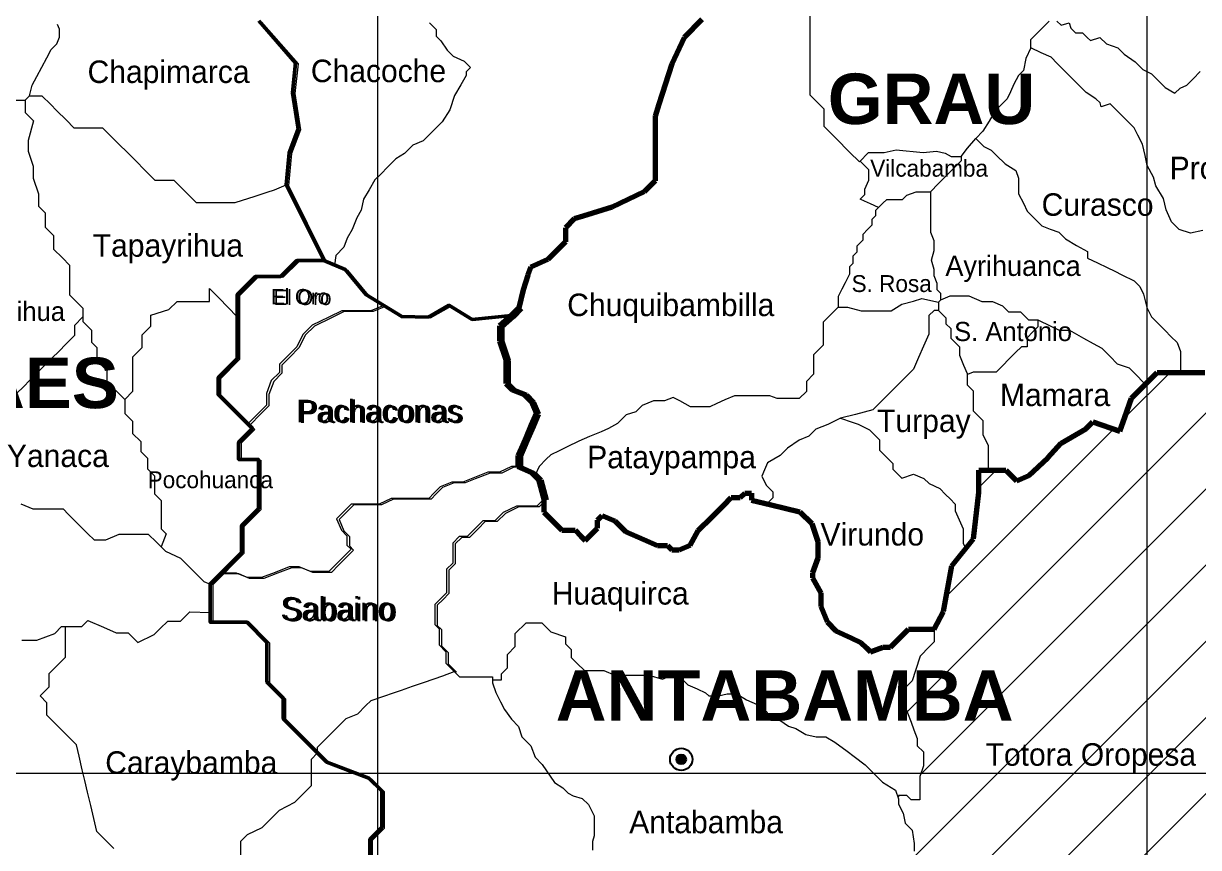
# Model space of a CAD drawing. Header units: metres. Extents: x 756359 to 758214, y 8425508 to 8426351.
# Drawn here: x 757038.74 to 757045.67, y 8425863.16 to 8425868.01 of the extents above; entities that cross this region are included whole.
import ezdxf

# ---------------------------------------------------------------- set-up
doc = ezdxf.new("R2010")
doc.units = ezdxf.units.M
for name, color, linetype, lineweight in [('02', 2, 'Continuous', 20), ('Cap Prov', 94, 'Continuous', 25), ('Distrito', 212, 'Continuous', 25), ('Ejes de Coordenadas', 38, 'Continuous', 5), ('Eléctricas', 30, 'Continuous', 20), ('HIDROLOGIA', 151, 'Continuous', 18), ('N-Ciudades', 10, 'Continuous', 18), ('PERFIL', 150, 'Continuous', 9), ('poste', 131, 'Continuous', 30)]:
    doc.layers.add(name, color=color, linetype=linetype, lineweight=lineweight)
doc.layers.add('05', color=5, linetype='Continuous')
doc.styles.add('century', font='GOTHIC.TTF')

msp = doc.modelspace()

# ---------------------------------------------------------------- hatches: boundary and pattern name
msp.add_hatch(color=256).paths.add_polyline_path([(757042.647, 8425863.6756, 1), (757042.5906, 8425863.6756, 1)])
at = {"layer": 'PERFIL'}
h = msp.add_hatch(dxfattribs=at)
h.set_pattern_fill('ANSI31', color=3, scale=0.1, style=0)
h.set_pattern_definition([(45, (-3626.7664, 20332.6351), (-0.224506403027, 0.224506403027), [])])
h.paths.add_polyline_path([(757046.7397, 8425864.583), (757046.803, 8425864.7212), (757046.8804, 8425864.7985), (757046.9648, 8425864.7985), (757046.9648, 8425865.0188), (757046.9061, 8425865.1385), (757046.8569, 8425865.2389), (757046.7678, 8425865.2389), (757046.6647, 8425865.2389), (757046.6036, 8425865.1778), (757046.517, 8425865.1778), (757046.4301, 8425865.2156), (757046.2928, 8425865.2752), (757046.1885, 8425865.3796), (757046.1885, 8425865.4428), (757046.1205, 8425865.5108), (757046.1205, 8425865.6068), (757046.0572, 8425865.6068), (757046.0103, 8425865.6537), (757045.9587, 8425865.7052), (757045.8556, 8425865.8084), (757045.7946, 8425865.8693), (757045.7078, 8425865.9562), (757045.6281, 8425865.9562), (757045.5155, 8425865.9562), (757045.4261, 8425865.9562), (757045.3647, 8425865.8948), (757045.3647, 8425863.5943), (757046.7983, 8425863.5943), (757046.8015, 8425863.6098), (757046.7959, 8425863.8051), (757046.7397, 8425863.9551)])
h.paths.add_polyline_path([(757045.3647, 8425865.8948), (757045.3558, 8425865.8858), (757045.275, 8425865.805), (757045.2351, 8425865.6918), (757045.2059, 8425865.6092), (757045.0464, 8425865.6654), (757045.0043, 8425865.6232), (757044.8594, 8425865.5384), (757044.782, 8425865.4532), (757044.6693, 8425865.3485), (757044.5959, 8425865.3183), (757044.5333, 8425865.3809), (757044.3741, 8425865.3809), (757044.3741, 8425865.2489), (757044.342, 8425864.9761), (757044.215, 8425864.8171), (757044.1662, 8425864.5472), (757044.1105, 8425864.4426), (757044.1105, 8425864.3679), (757044.0828, 8425864.3403), (757044.0272, 8425864.2847), (757044.0007, 8425864.2001), (757043.9812, 8425864.1379), (757043.9317, 8425864.0885), (757043.9317, 8425864.0056), (757043.953, 8425863.9501), (757043.9745, 8425863.8942), (757043.9916, 8425863.8495), (757044.011, 8425863.799), (757044.011, 8425863.7556), (757044.0475, 8425863.7191), (757044.0475, 8425863.6366), (757044.0331, 8425863.5943), (757045.3647, 8425863.5943)])
h.paths.add_polyline_path([(757045.3647, 8425863.5943), (757044.0331, 8425863.5943), (757044.0265, 8425863.5751), (757044.0265, 8425863.5274), (757044.0265, 8425863.4818), (757044.0265, 8425863.4362), (757043.9749, 8425863.4362), (757043.949, 8425863.462), (757043.8936, 8425863.462), (757043.9008, 8425863.4423), (757043.9008, 8425863.4114), (757043.9268, 8425863.3575), (757043.9388, 8425863.2996), (757043.9807, 8425863.2577), (757043.9918, 8425863.1793), (757043.9918, 8425863.1343), (757043.9738, 8425863.0884), (757043.9738, 8425863.0286), (757043.9738, 8425862.9617), (757043.9738, 8425862.8883), (757043.9738, 8425862.8294), (757043.9898, 8425862.7895), (757043.9788, 8425862.7126), (757043.9648, 8425862.6438), (757043.9798, 8425862.5719), (757044.0137, 8425862.538), (757044.0427, 8425862.4946), (757044.0824, 8425862.4352), (757044.0977, 8425862.3928), (757044.1253, 8425862.316), (757044.1529, 8425862.2394), (757044.1667, 8425862.1687), (757044.1778, 8425862.1116), (757044.1778, 8425862.025), (757044.1507, 8425861.9371), (757044.1337, 8425861.8587), (757044.1167, 8425861.7659), (757044.0847, 8425861.676), (757044.0571, 8425861.5985), (757044.0345, 8425861.5348), (757044.0228, 8425861.4083), (757044.0622, 8425861.438), (757044.1428, 8425861.4482), (757044.2275, 8425861.4339), (757044.3079, 8425861.4186), (757044.3843, 8425861.3691), (757044.4184, 8425861.2774), (757044.4958, 8425861.2), (757044.4958, 8425861.1093), (757044.5065, 8425861.0438), (757044.5504, 8425861.001), (757044.6097, 8425861.0309), (757044.6403, 8425861.169), (757044.7269, 8425861.2557), (757044.8206, 8425861.3229), (757044.9271, 8425861.3849), (757045.1012, 8425861.3849), (757045.1518, 8425861.4085), (757045.1954, 8425861.4543), (757045.2422, 8425861.4667), (757045.3096, 8425861.5066), (757045.3489, 8425861.4948), (757045.3647, 8425861.4971)])
h.paths.add_polyline_path([(757046.5617, 8425863.3987), (757046.6257, 8425863.4255), (757046.6969, 8425863.4255), (757046.73, 8425863.4586), (757046.7805, 8425863.5091), (757046.7983, 8425863.5943), (757045.3647, 8425863.5943), (757045.3647, 8425861.4971), (757045.4502, 8425861.5091), (757045.5181, 8425861.5485), (757045.5883, 8425861.5884), (757045.6446, 8425861.5861), (757045.7171, 8425861.6119), (757045.7808, 8425861.7176), (757045.7997, 8425861.9), (757045.7567, 8425861.9733), (757045.7265, 8425862.1278), (757045.5553, 8425862.2991), (757045.4943, 8425862.5176), (757045.5514, 8425862.7689), (757045.6256, 8425862.8432), (757045.7391, 8425862.9567), (757045.9145, 8425863.132), (757046.0506, 8425863.2682), (757046.1719, 8425863.2973), (757046.2152, 8425863.2718), (757046.2982, 8425863.1889), (757046.3765, 8425863.222), (757046.4685, 8425863.3073)])
h.paths.add_polyline_path([(757044.3777, 8425863.5611), (757045.8397, 8425863.5611), (757045.8397, 8425863.8472), (757044.3777, 8425863.8472)], flags=9)
h.paths.add_polyline_path([(757041.8036, 8425863.7405), (757044.6537, 8425863.7405), (757044.6537, 8425864.3537), (757041.8036, 8425864.3537)], flags=9)

# ---------------------------------------------------------------- linework, layer by layer
for radius in [0.0658, 0.0282]:
    msp.add_circle((757042.6188, 8425863.6756), radius)
at = {"layer": '02'}
for points in [[(757040.1274, 8425868.028), (757040.3443, 8425867.78), (757040.3258, 8425867.6041), (757040.3591, 8425867.3912), (757040.3054, 8425867.2512), (757040.2887, 8425867.0626), (757040.5111, 8425866.6157), (757040.6368, 8425866.5632), (757040.7576, 8425866.4162), (757040.9699, 8425866.2856), (757041.1257, 8425866.2828), (757041.2479, 8425866.3523), (757041.3856, 8425866.2686), (757041.618, 8425866.2923)], [(757040.1415, 8425868.0233), (757040.3585, 8425867.7753), (757040.34, 8425867.5994), (757040.3733, 8425867.3864), (757040.3196, 8425867.2465), (757040.3029, 8425867.0579), (757040.5252, 8425866.611), (757040.651, 8425866.5584), (757040.7718, 8425866.4115), (757040.9841, 8425866.2808), (757041.1399, 8425866.278), (757041.2621, 8425866.3476), (757041.3998, 8425866.2639), (757041.6322, 8425866.2876)], [(757040.5111, 8425866.6157), (757040.3506, 8425866.6157), (757040.2571, 8425866.5222), (757040.1083, 8425866.5222), (757039.9989, 8425866.4129), (757039.9989, 8425866.1534), (757039.9989, 8425866.0365), (757039.8865, 8425865.9241), (757039.8865, 8425865.8278), (757039.8865, 8425865.8278), (757039.989, 8425865.7253), (757039.989, 8425865.7253), (757040.0892, 8425865.6251), (757040.008, 8425865.544), (757040.008, 8425865.4438), (757040.125, 8425865.4438), (757040.125, 8425865.2852), (757040.125, 8425865.1516), (757040.0247, 8425865.0514), (757040.0247, 8425864.8929), (757039.841, 8425864.7091), (757039.841, 8425864.6007), (757039.841, 8425864.4838), (757039.9411, 8425864.4838), (757040.0581, 8425864.4838), (757040.175, 8425864.3669), (757040.175, 8425864.225), (757040.175, 8425864.1332), (757040.2711, 8425864.0371), (757040.2711, 8425863.9162), (757040.4194, 8425863.7679), (757040.528, 8425863.6593), (757040.7767, 8425863.5656), (757040.8519, 8425863.4904), (757040.8519, 8425863.3736), (757040.8519, 8425863.2734), (757040.7809, 8425863.2024), (757040.7809, 8425863.0981)], [(757040.5252, 8425866.611), (757040.3647, 8425866.611), (757040.2712, 8425866.5175), (757040.1224, 8425866.5175), (757040.0131, 8425866.4082), (757040.0131, 8425866.1486), (757040.0131, 8425866.0318), (757039.9007, 8425865.9194), (757039.9007, 8425865.8231), (757039.9007, 8425865.8231), (757040.0032, 8425865.7206), (757040.0032, 8425865.7206), (757040.1034, 8425865.6204), (757040.0222, 8425865.5392), (757040.0222, 8425865.4391), (757040.1391, 8425865.4391), (757040.1391, 8425865.2805), (757040.1391, 8425865.1469), (757040.0389, 8425865.0467), (757040.0389, 8425864.8881), (757039.8551, 8425864.7044), (757039.8551, 8425864.596), (757039.8551, 8425864.4791), (757039.9553, 8425864.4791), (757040.0723, 8425864.4791), (757040.1892, 8425864.3622), (757040.1892, 8425864.2203), (757040.1892, 8425864.1285), (757040.2853, 8425864.0324), (757040.2853, 8425863.9115), (757040.4336, 8425863.7632), (757040.5421, 8425863.6546), (757040.7909, 8425863.5608), (757040.866, 8425863.4857), (757040.866, 8425863.3689), (757040.866, 8425863.2687), (757040.7951, 8425863.1977), (757040.7951, 8425863.0934)], [(757040.8638, 8425866.3509), (757040.7873, 8425866.3192), (757040.7239, 8425866.3192), (757040.6702, 8425866.3192), (757040.6165, 8425866.3192), (757040.5409, 8425866.2826), (757040.4409, 8425866.2343), (757040.3871, 8425866.1804), (757040.3506, 8425866.1071), (757040.2933, 8425866.0498), (757040.2482, 8425866.0047), (757040.2482, 8425865.956), (757040.2006, 8425865.9085), (757040.1725, 8425865.8317), (757040.1725, 8425865.7635), (757040.1237, 8425865.7147), (757040.0617, 8425865.6526)], [(757040.878, 8425866.3462), (757040.8015, 8425866.3145), (757040.7381, 8425866.3145), (757040.6844, 8425866.3145), (757040.6307, 8425866.3145), (757040.5551, 8425866.2779), (757040.4551, 8425866.2296), (757040.4012, 8425866.1757), (757040.3648, 8425866.1024), (757040.3075, 8425866.0451), (757040.2624, 8425866), (757040.2624, 8425865.9513), (757040.2148, 8425865.9037), (757040.1867, 8425865.827), (757040.1867, 8425865.7588), (757040.1379, 8425865.71), (757040.0758, 8425865.6479)]]:
    msp.add_lwpolyline(points, dxfattribs=at)
at = {"layer": 'Cap Prov', "color": 2, "lineweight": 70}
for p, q in [((757042.7403, 8425868.0356), (757042.6359, 8425867.9312)), ((757042.6359, 8425867.9312), (757042.5631, 8425867.7743)), ((757042.5631, 8425867.7743), (757042.4874, 8425867.5372)), ((757042.4874, 8425867.5372), (757042.4651, 8425867.4673)), ((757042.4651, 8425867.4673), (757042.4651, 8425867.3153)), ((757042.4651, 8425867.3153), (757042.4651, 8425867.2043)), ((757042.4651, 8425867.2043), (757042.4651, 8425867.1362)), ((757042.4651, 8425867.1362), (757042.4651, 8425867.0858)), ((757042.4651, 8425867.0858), (757042.3993, 8425867.02)), ((757042.3993, 8425867.02), (757042.2119, 8425866.9301)), ((757042.2119, 8425866.9301), (757042.0402, 8425866.8772)), ((757041.9877, 8425866.861), (757041.9362, 8425866.8095)), ((757042.0402, 8425866.8772), (757041.9877, 8425866.861)), ((757041.9362, 8425866.8095), (757041.9362, 8425866.7258)), ((757041.9362, 8425866.7258), (757041.8948, 8425866.6844)), ((757041.8948, 8425866.6844), (757041.8318, 8425866.6213)), ((757041.7322, 8425866.577), (757041.7139, 8425866.5303)), ((757041.8318, 8425866.6213), (757041.7322, 8425866.577)), ((757041.7139, 8425866.5303), (757041.6855, 8425866.4433)), ((757041.6855, 8425866.4433), (757041.66, 8425866.3378)), ((757041.6138, 8425866.2892), (757041.5464, 8425866.2305)), ((757041.5829, 8425866.2665), (757041.6138, 8425866.2892)), ((757041.66, 8425866.3378), (757041.6138, 8425866.2892)), ((757041.6741, 8425866.333), (757041.628, 8425866.2845)), ((757041.5464, 8425866.2305), (757041.5464, 8425866.1432)), ((757041.628, 8425866.2845), (757041.5605, 8425866.2258)), ((757041.5605, 8425866.2258), (757041.5605, 8425866.1385)), ((757041.5971, 8425866.2618), (757041.628, 8425866.2845)), ((757041.5464, 8425866.1432), (757041.5833, 8425866.0322)), ((757041.5605, 8425866.1385), (757041.5974, 8425866.0275)), ((757041.5833, 8425866.0322), (757041.5833, 8425865.9549)), ((757041.5974, 8425866.0275), (757041.5974, 8425865.9502)), ((757041.5833, 8425865.9549), (757041.5833, 8425865.8918)), ((757041.5974, 8425865.9502), (757041.5974, 8425865.8871)), ((757045.3558, 8425865.8858), (757045.4261, 8425865.9562)), ((757045.4261, 8425865.9562), (757045.5155, 8425865.9562)), ((757045.5155, 8425865.9562), (757045.6281, 8425865.9562)), ((757045.6281, 8425865.9562), (757045.7078, 8425865.9562)), ((757041.5833, 8425865.8918), (757041.6211, 8425865.854)), ((757041.5974, 8425865.8871), (757041.6352, 8425865.8493)), ((757045.275, 8425865.805), (757045.3558, 8425865.8858)), ((757041.6211, 8425865.854), (757041.6917, 8425865.8262)), ((757041.6352, 8425865.8493), (757041.7059, 8425865.8215)), ((757041.6917, 8425865.8262), (757041.7333, 8425865.7846)), ((757041.7059, 8425865.8215), (757041.7475, 8425865.7799)), ((757045.2351, 8425865.6918), (757045.275, 8425865.805)), ((757041.7333, 8425865.7846), (757041.7624, 8425865.7153)), ((757041.7475, 8425865.7799), (757041.7766, 8425865.7106)), ((757041.7624, 8425865.7153), (757041.7321, 8425865.6446)), ((757041.7766, 8425865.7106), (757041.7463, 8425865.6399)), ((757045.0043, 8425865.6232), (757045.0464, 8425865.6654)), ((757045.0464, 8425865.6654), (757045.2059, 8425865.6092)), ((757045.2059, 8425865.6092), (757045.2351, 8425865.6918)), ((757041.7321, 8425865.6446), (757041.7013, 8425865.5728)), ((757041.7463, 8425865.6399), (757041.7155, 8425865.5681)), ((757044.8594, 8425865.5384), (757045.0043, 8425865.6232)), ((757041.7013, 8425865.5728), (757041.6739, 8425865.5089)), ((757041.7155, 8425865.5681), (757041.688, 8425865.5042)), ((757044.782, 8425865.4532), (757044.8594, 8425865.5384)), ((757041.6739, 8425865.5089), (757041.6557, 8425865.4666)), ((757041.6557, 8425865.4666), (757041.6557, 8425865.4025)), ((757041.688, 8425865.5042), (757041.6699, 8425865.4619)), ((757041.6699, 8425865.4619), (757041.6699, 8425865.3978)), ((757041.6557, 8425865.4025), (757041.7346, 8425865.3672)), ((757041.6699, 8425865.3978), (757041.7488, 8425865.3625)), ((757044.6693, 8425865.3485), (757044.782, 8425865.4532)), ((757041.7346, 8425865.3672), (757041.7763, 8425865.3256)), ((757041.7488, 8425865.3625), (757041.7904, 8425865.3209)), ((757041.7763, 8425865.3256), (757041.8078, 8425865.2083)), ((757041.7904, 8425865.3209), (757041.822, 8425865.2036)), ((757044.3741, 8425865.2489), (757044.3741, 8425865.3809)), ((757044.3741, 8425865.3809), (757044.5333, 8425865.3809)), ((757044.5333, 8425865.3809), (757044.5333, 8425865.3809)), ((757044.5333, 8425865.3809), (757044.5959, 8425865.3183)), ((757044.5959, 8425865.3183), (757044.6693, 8425865.3485)), ((757044.342, 8425864.9761), (757044.3741, 8425865.2489)), ((757041.8078, 8425865.2083), (757041.8078, 8425865.1326)), ((757042.8694, 8425865.1743), (757042.9135, 8425865.2185)), ((757042.9135, 8425865.2185), (757042.9666, 8425865.2185)), ((757042.9666, 8425865.2185), (757042.9931, 8425865.2449)), ((757042.9931, 8425865.2449), (757043.0323, 8425865.2449)), ((757043.0323, 8425865.2449), (757043.0323, 8425865.2033)), ((757043.0323, 8425865.2033), (757043.1484, 8425865.1755)), ((757041.8078, 8425865.1326), (757041.8722, 8425865.0683)), ((757042.1246, 8425865.0847), (757042.1531, 8425865.1131)), ((757042.1531, 8425865.1131), (757042.2269, 8425865.0822)), ((757042.7987, 8425865.1037), (757042.8694, 8425865.1743)), ((757043.1484, 8425865.1755), (757043.2294, 8425865.1562)), ((757043.2294, 8425865.1562), (757043.3186, 8425865.1349)), ((757043.3186, 8425865.1349), (757043.3886, 8425865.0649)), ((757041.8722, 8425865.0683), (757041.9138, 8425865.0267)), ((757042.1246, 8425865.0381), (757042.1246, 8425865.0847)), ((757042.2269, 8425865.0822), (757042.29, 8425865.0191)), ((757042.7192, 8425865.0242), (757042.7987, 8425865.1037)), ((757043.3886, 8425865.0649), (757043.4238, 8425864.9596)), ((757041.9138, 8425865.0267), (757041.9138, 8425865.0267)), ((757041.9138, 8425865.0267), (757041.9921, 8425865.0267)), ((757041.9921, 8425865.0267), (757042.0274, 8425864.9914)), ((757042.0274, 8425864.9914), (757042.0527, 8425864.9661)), ((757042.0527, 8425864.9661), (757042.0969, 8425865.0103)), ((757042.0969, 8425865.0103), (757042.1246, 8425865.0381)), ((757042.29, 8425865.0191), (757042.3986, 8425864.9712)), ((757042.3986, 8425864.9712), (757042.4779, 8425864.9363)), ((757042.6712, 8425864.9384), (757042.7192, 8425865.0242)), ((757044.215, 8425864.8171), (757044.342, 8425864.9761)), ((757042.4779, 8425864.9363), (757042.5374, 8425864.9363)), ((757042.5374, 8425864.9363), (757042.5628, 8425864.9109)), ((757042.5628, 8425864.9109), (757042.6056, 8425864.9109)), ((757042.6056, 8425864.9109), (757042.6712, 8425864.9384)), ((757043.4238, 8425864.9596), (757043.4238, 8425864.8613)), ((757043.4238, 8425864.8613), (757043.3935, 8425864.7755)), ((757043.3935, 8425864.7755), (757043.3935, 8425864.7453)), ((757044.1662, 8425864.5472), (757044.215, 8425864.8171)), ((757043.3935, 8425864.7453), (757043.4414, 8425864.657)), ((757043.4414, 8425864.657), (757043.4414, 8425864.5763)), ((757043.4414, 8425864.5763), (757043.4793, 8425864.4855)), ((757043.4793, 8425864.4855), (757043.531, 8425864.4337)), ((757044.1105, 8425864.4426), (757044.1662, 8425864.5472)), ((757043.531, 8425864.4337), (757043.6207, 8425864.3922)), ((757043.9312, 8425864.4149), (757043.9589, 8425864.4426)), ((757043.9589, 8425864.4426), (757044.0524, 8425864.4426)), ((757044.0524, 8425864.4426), (757044.1105, 8425864.4426)), ((757043.6207, 8425864.3922), (757043.6789, 8425864.3651)), ((757043.6789, 8425864.3651), (757043.712, 8425864.3321)), ((757043.8529, 8425864.3367), (757043.8996, 8425864.3834)), ((757043.8996, 8425864.3834), (757043.9312, 8425864.4149)), ((757043.712, 8425864.3321), (757043.7347, 8425864.3093)), ((757043.7347, 8425864.3093), (757043.81, 8425864.3367)), ((757043.81, 8425864.3367), (757043.8529, 8425864.3367))]:
    msp.add_line(p, q, dxfattribs=at)
at = {"layer": 'Cap Prov', "lineweight": 50}
for points in [[(757040.1274, 8425868.028), (757040.3443, 8425867.78), (757040.3258, 8425867.6041), (757040.3591, 8425867.3912), (757040.3054, 8425867.2512), (757040.2887, 8425867.0626), (757040.5111, 8425866.6157), (757040.6368, 8425866.5632), (757040.7576, 8425866.4162), (757040.9699, 8425866.2856), (757041.1257, 8425866.2828), (757041.2479, 8425866.3523), (757041.3856, 8425866.2686), (757041.618, 8425866.2923)], [(757040.5111, 8425866.6157), (757040.3506, 8425866.6157), (757040.2571, 8425866.5222), (757040.1083, 8425866.5222), (757039.9989, 8425866.4129), (757039.9989, 8425866.1534), (757039.9989, 8425866.0365), (757039.8865, 8425865.9241), (757039.8865, 8425865.8278), (757039.8865, 8425865.8278), (757039.989, 8425865.7253), (757039.989, 8425865.7253), (757040.0892, 8425865.6251), (757040.008, 8425865.544), (757040.008, 8425865.4438), (757040.125, 8425865.4438), (757040.125, 8425865.2852), (757040.125, 8425865.1516), (757040.0247, 8425865.0514), (757040.0247, 8425864.8929), (757039.841, 8425864.7091), (757039.841, 8425864.6007), (757039.841, 8425864.4838), (757039.9411, 8425864.4838), (757040.0581, 8425864.4838), (757040.175, 8425864.3669), (757040.175, 8425864.225), (757040.175, 8425864.1332), (757040.2711, 8425864.0371), (757040.2711, 8425863.9162), (757040.4194, 8425863.7679), (757040.528, 8425863.6593), (757040.7767, 8425863.5656), (757040.8519, 8425863.4904), (757040.8519, 8425863.3736), (757040.8519, 8425863.2734), (757040.7809, 8425863.2024), (757040.7809, 8425863.0981)]]:
    msp.add_lwpolyline(points, dxfattribs=at)
at = {"layer": 'Ejes de Coordenadas', "linetype": 'Continuous'}
for p, q in [((757040.8265, 8425877.573), (757040.8265, 8425858.9815)), ((757045.3647, 8425877.573), (757045.3647, 8425858.9815)), ((757030.4641, 8425863.5943), (757051.0786, 8425863.5943))]:
    msp.add_line(p, q, dxfattribs=at)
at = {"layer": 'Eléctricas', "linetype": 'Continuous', "lineweight": 5}
msp.add_lwpolyline([(757041.1338, 8425868.0164), (757041.1735, 8425867.9767), (757041.1735, 8425867.9388), (757041.2015, 8425867.9108), (757041.2373, 8425867.8551), (757041.2727, 8425867.8197), (757041.339, 8425867.7908), (757041.3763, 8425867.7535), (757041.3506, 8425867.7278), (757041.3506, 8425867.7059), (757041.3184, 8425867.6512), (757041.2821, 8425867.5895), (757041.254, 8425867.5033), (757041.2089, 8425867.4338), (757041.1626, 8425867.3875), (757041.097, 8425867.3218), (757041.0364, 8425867.2961), (757040.9871, 8425867.2469), (757040.9346, 8425867.2144), (757040.8883, 8425867.1681), (757040.8458, 8425867.1256), (757040.8123, 8425867.0921), (757040.7788, 8425867.033), (757040.744, 8425866.9777), (757040.7299, 8425866.9133), (757040.7054, 8425866.867), (757040.6782, 8425866.7995), (757040.6473, 8425866.7467), (757040.6293, 8425866.6953), (757040.5804, 8425866.6464), (757040.574, 8425866.5894)], dxfattribs=at)
at = {"layer": 'HIDROLOGIA', "linetype": 'Continuous', "lineweight": 5}
for points in [[(757038.6961, 8425867.5617), (757038.7496, 8425867.5617), (757038.7745, 8425867.5865), (757038.7906, 8425867.6495), (757038.818, 8425867.7011), (757038.8467, 8425867.755), (757038.8761, 8425867.8103), (757038.9023, 8425867.8597), (757038.9363, 8425867.8937), (757038.952, 8425867.9328), (757038.952, 8425867.9792), (757038.94, 8425868.0074)], [(757038.7496, 8425867.5617), (757038.7496, 8425867.4877), (757038.7987, 8425867.4386), (757038.7661, 8425867.3243), (757038.7661, 8425867.2608), (757038.7964, 8425867.173), (757038.7964, 8425867.1004), (757038.8267, 8425867.0096), (757038.8267, 8425866.937), (757038.8676, 8425866.8962), (757038.8676, 8425866.813), (757038.9168, 8425866.7638), (757038.9168, 8425866.6829), (757038.9686, 8425866.631), (757039.011, 8425866.5886), (757039.011, 8425866.5376), (757039.011, 8425866.4741), (757039.011, 8425866.4136), (757039.0536, 8425866.371), (757039.0899, 8425866.3346), (757039.0899, 8425866.2562), (757039.14, 8425866.2062), (757039.14, 8425866.1352), (757039.1711, 8425866.1041), (757039.1711, 8425866.0271), (757039.2307, 8425865.9675), (757039.2307, 8425865.903), (757039.2816, 8425865.852), (757039.3361, 8425865.7975), (757039.3841, 8425865.8455), (757039.3841, 8425865.9393), (757039.3841, 8425865.9938), (757039.3841, 8425866.0482), (757039.4386, 8425866.1027), (757039.4386, 8425866.1784), (757039.4901, 8425866.2298), (757039.4901, 8425866.2933), (757039.5962, 8425866.3266), (757039.6446, 8425866.375), (757039.681, 8425866.375), (757039.7839, 8425866.375), (757039.8354, 8425866.375), (757039.8354, 8425866.4153), (757039.8354, 8425866.4516), (757039.8914, 8425866.3956), (757039.9989, 8425866.2831), (757039.9989, 8425866.2831)], [(757038.7745, 8425867.5865), (757038.8479, 8425867.5865), (757038.8997, 8425867.5347), (757038.9346, 8425867.4999), (757038.9921, 8425867.4424), (757039.036, 8425867.3985), (757039.1266, 8425867.3985), (757039.2053, 8425867.3985), (757039.2508, 8425867.353), (757039.2993, 8425867.3045), (757039.3538, 8425867.25), (757039.3992, 8425867.2046), (757039.4567, 8425867.1471), (757039.5142, 8425867.0896), (757039.6263, 8425867.0896), (757039.6989, 8425867.0169), (757039.7579, 8425866.9579), (757039.8292, 8425866.9579), (757039.9231, 8425866.9579), (757039.9867, 8425866.9579), (757040.1048, 8425866.9958), (757040.176, 8425867.0186), (757040.2187, 8425867.0324), (757040.2887, 8425867.0626), (757040.2887, 8425867.0626), (757040.2887, 8425867.0626)], [(757039.0899, 8425866.2831), (757039.0397, 8425866.2329), (757039.0397, 8425866.1732), (757038.9893, 8425866.1228), (757038.9485, 8425866.082), (757038.9061, 8425866.0396), (757038.8577, 8425865.9912), (757038.8183, 8425865.9518), (757038.7714, 8425865.9049), (757038.7441, 8425865.8776), (757038.6942, 8425865.8277)], [(757039.3361, 8425865.7975), (757039.3361, 8425865.7451), (757039.3361, 8425865.7148), (757039.3829, 8425865.6681), (757039.3829, 8425865.5968), (757039.4305, 8425865.5492), (757039.4305, 8425865.4909), (757039.471, 8425865.4504), (757039.471, 8425865.388), (757039.5124, 8425865.3466), (757039.5124, 8425865.2398), (757039.5513, 8425865.2009), (757039.5513, 8425865.1097), (757039.5513, 8425865.034), (757039.5798, 8425865.0055), (757039.5501, 8425864.9288)], [(757038.724, 8425865.1823), (757038.7935, 8425865.1515), (757038.8573, 8425865.1515), (757038.9027, 8425865.1515), (757038.9724, 8425865.1515), (757039.0054, 8425865.1185), (757039.0418, 8425865.0822), (757039.0872, 8425865.0368), (757039.119, 8425865.005), (757039.1553, 8425864.9686), (757039.2238, 8425864.9686), (757039.3025, 8425865.0038), (757039.3812, 8425865.0038), (757039.4751, 8425865.0038), (757039.5236, 8425864.9553), (757039.5766, 8425864.9024), (757039.6659, 8425864.8616), (757039.7068, 8425864.8207), (757039.7613, 8425864.7662), (757039.8037, 8425864.7238), (757039.841, 8425864.7091)], [(757038.7294, 8425864.3786), (757038.8172, 8425864.3786), (757038.9232, 8425864.4179), (757038.9641, 8425864.4587), (757039.014, 8425864.4587), (757039.0837, 8425864.4587), (757039.1193, 8425864.4943), (757039.2109, 8425864.4542), (757039.2848, 8425864.4219), (757039.3563, 8425864.4219), (757039.4143, 8425864.3639), (757039.5107, 8425864.4118), (757039.5456, 8425864.4466), (757039.5895, 8425864.4905), (757039.6652, 8425864.4905), (757039.7197, 8425864.545), (757039.841, 8425864.5422)], [(757039.2716, 8425863.1496), (757039.2262, 8425863.195), (757039.1718, 8425863.2495), (757039.1353, 8425863.4037), (757039.117, 8425863.4813), (757039.1006, 8425863.5509), (757039.0857, 8425863.6138), (757039.0665, 8425863.6953), (757039.0507, 8425863.7622), (757038.9999, 8425863.813), (757038.9469, 8425863.866), (757038.8773, 8425863.9356), (757038.8773, 8425864.0089), (757038.8367, 8425864.0494), (757038.89, 8425864.1027), (757038.89, 8425864.1813), (757038.9384, 8425864.2298), (757038.9869, 8425864.2782), (757038.9869, 8425864.3599), (757038.9869, 8425864.4587)], [(757040.4737, 8425863.7136), (757040.4354, 8425863.6753), (757040.4354, 8425863.6216), (757040.4354, 8425863.558), (757040.4354, 8425863.5187), (757040.3926, 8425863.4759), (757040.3381, 8425863.4214), (757040.2468, 8425863.3735), (757040.1923, 8425863.319), (757040.1454, 8425863.2721), (757040.0591, 8425863.2313), (757040.0197, 8425863.1919), (757040.0197, 8425863.1072)]]:
    msp.add_lwpolyline(points, dxfattribs=at)
at = {"layer": 'N-Ciudades', "linetype": 'Continuous', "lineweight": 5}
for points in [[(757040.8638, 8425866.3509), (757040.7873, 8425866.3192), (757040.7239, 8425866.3192), (757040.6702, 8425866.3192), (757040.6165, 8425866.3192), (757040.5409, 8425866.2826), (757040.4409, 8425866.2343), (757040.3871, 8425866.1804), (757040.3506, 8425866.1071), (757040.2933, 8425866.0498), (757040.2482, 8425866.0047), (757040.2482, 8425865.956), (757040.2006, 8425865.9085), (757040.1725, 8425865.8317), (757040.1725, 8425865.7635), (757040.1237, 8425865.7147), (757040.0617, 8425865.6526)], [(757041.6557, 8425865.4025), (757041.6168, 8425865.4025), (757041.5461, 8425865.3677), (757041.4778, 8425865.3677), (757041.39, 8425865.3336), (757041.3296, 8425865.3101), (757041.2655, 8425865.3101), (757041.1972, 8425865.2824), (757041.1594, 8425865.2446), (757041.1289, 8425865.2141), (757041.0508, 8425865.2141), (757040.9825, 8425865.2141), (757040.9069, 8425865.2141), (757040.8361, 8425865.18), (757040.7678, 8425865.18), (757040.7312, 8425865.18), (757040.6727, 8425865.18), (757040.6227, 8425865.13), (757040.5861, 8425865.0934), (757040.6141, 8425865.0265), (757040.647, 8425864.9935), (757040.647, 8425864.9387), (757040.6721, 8425864.9137), (757040.6251, 8425864.8668), (757040.5837, 8425864.8253), (757040.541, 8425864.7827), (757040.5141, 8425864.7827), (757040.4312, 8425864.7827), (757040.3653, 8425864.8095), (757040.3067, 8425864.8095), (757040.2238, 8425864.7778), (757040.1427, 8425864.7469), (757040.0579, 8425864.7469), (757039.9945, 8425864.773), (757039.9408, 8425864.773), (757039.9049, 8425864.773)], [(757041.6699, 8425865.3978), (757041.631, 8425865.3978), (757041.5603, 8425865.363), (757041.492, 8425865.363), (757041.4041, 8425865.3288), (757041.3437, 8425865.3054), (757041.2797, 8425865.3054), (757041.2114, 8425865.2777), (757041.1736, 8425865.2399), (757041.1431, 8425865.2094), (757041.065, 8425865.2094), (757040.9967, 8425865.2094), (757040.9211, 8425865.2094), (757040.8503, 8425865.1753), (757040.782, 8425865.1753), (757040.7454, 8425865.1753), (757040.6869, 8425865.1753), (757040.6369, 8425865.1253), (757040.6003, 8425865.0887), (757040.6283, 8425865.0217), (757040.6612, 8425864.9888), (757040.6612, 8425864.934), (757040.6862, 8425864.909), (757040.6393, 8425864.8621), (757040.5979, 8425864.8206), (757040.5552, 8425864.7779), (757040.5283, 8425864.7779), (757040.4453, 8425864.7779), (757040.3795, 8425864.8048), (757040.3209, 8425864.8048), (757040.238, 8425864.7731), (757040.1568, 8425864.7421), (757040.0721, 8425864.7421), (757040.0086, 8425864.7683), (757039.955, 8425864.7683), (757039.919, 8425864.7683)], [(757041.8078, 8425865.2083), (757041.7674, 8425865.1679), (757041.7049, 8425865.1679), (757041.6463, 8425865.1679), (757041.5683, 8425865.1304), (757041.5195, 8425865.0816), (757041.4487, 8425865.0816), (757041.406, 8425865.039), (757041.3561, 8425864.989), (757041.3096, 8425864.989), (757041.2707, 8425864.95), (757041.2707, 8425864.8818), (757041.2707, 8425864.833), (757041.2341, 8425864.7964), (757041.2341, 8425864.716), (757041.2341, 8425864.6576), (757041.1999, 8425864.6234), (757041.1658, 8425864.5892), (757041.1658, 8425864.5332), (757041.1658, 8425864.4699), (757041.1901, 8425864.4455), (757041.1901, 8425864.3968), (757041.1901, 8425864.3504), (757041.2303, 8425864.3102), (757041.2303, 8425864.2432), (757041.2797, 8425864.1938)], [(757041.822, 8425865.2036), (757041.7816, 8425865.1631), (757041.719, 8425865.1631), (757041.6605, 8425865.1631), (757041.5824, 8425865.1257), (757041.5336, 8425865.0769), (757041.4629, 8425865.0769), (757041.4202, 8425865.0342), (757041.3702, 8425864.9842), (757041.3238, 8425864.9842), (757041.2848, 8425864.9453), (757041.2848, 8425864.8771), (757041.2848, 8425864.8283), (757041.2482, 8425864.7917), (757041.2482, 8425864.7113), (757041.2482, 8425864.6528), (757041.2141, 8425864.6187), (757041.1799, 8425864.5845), (757041.1799, 8425864.5285), (757041.1799, 8425864.4652), (757041.2043, 8425864.4408), (757041.2043, 8425864.392), (757041.2043, 8425864.3457), (757041.2445, 8425864.3055), (757041.2445, 8425864.2385), (757041.2939, 8425864.1891)], [(757041.5048, 8425864.1442), (757041.5578, 8425864.1442), (757041.5578, 8425864.1794), (757041.593, 8425864.2145), (757041.593, 8425864.2933), (757041.6397, 8425864.34), (757041.6397, 8425864.4169), (757041.7031, 8425864.4803), (757041.7956, 8425864.4803), (757041.8492, 8425864.4268), (757041.9364, 8425864.3976), (757041.9364, 8425864.3563), (757041.9703, 8425864.3224), (757041.9703, 8425864.2763), (757042.0055, 8425864.2412), (757042.048, 8425864.1987), (757042.1062, 8425864.1987), (757042.1621, 8425864.1987), (757042.2276, 8425864.1721), (757042.2955, 8425864.1721), (757042.361, 8425864.1721), (757042.4266, 8425864.1721), (757042.5079, 8425864.1477), (757042.5626, 8425864.1716), (757042.6135, 8425864.1586), (757042.6569, 8425864.1152), (757042.7124, 8425864.0907), (757042.7625, 8425864.0687), (757042.7818, 8425864.0493), (757042.8383, 8425864.0493), (757042.8902, 8425864.0618), (757042.9472, 8425864.0618), (757043.0041, 8425864.0259), (757043.066, 8425863.9989), (757043.124, 8425863.956), (757043.148, 8425863.9071), (757043.2009, 8425863.9071), (757043.2519, 8425863.8722), (757043.2938, 8425863.8582), (757043.3537, 8425863.8223), (757043.4147, 8425863.8083), (757043.4706, 8425863.8083), (757043.5246, 8425863.7774), (757043.5965, 8425863.7235), (757043.6379, 8425863.6924), (757043.7028, 8425863.6438), (757043.7513, 8425863.5953), (757043.8057, 8425863.5409), (757043.8818, 8425863.4942), (757043.9008, 8425863.4423), (757043.9008, 8425863.4114), (757043.9268, 8425863.3575), (757043.9388, 8425863.2996), (757043.9807, 8425863.2577), (757043.9918, 8425863.1793), (757043.9918, 8425863.1343)], [(757044.1105, 8425864.4426), (757044.1105, 8425864.3679), (757044.0828, 8425864.3403), (757044.0272, 8425864.2847), (757044.0007, 8425864.2001), (757043.9812, 8425864.1379), (757043.9317, 8425864.0885), (757043.9317, 8425864.0056), (757043.953, 8425863.9501), (757043.9745, 8425863.8942), (757043.9916, 8425863.8495), (757044.011, 8425863.799), (757044.011, 8425863.7556), (757044.0475, 8425863.7191), (757044.0475, 8425863.6366), (757044.0265, 8425863.5751), (757044.0265, 8425863.5274), (757044.0265, 8425863.4818), (757044.0265, 8425863.4362), (757043.9749, 8425863.4362), (757043.949, 8425863.462), (757043.9008, 8425863.462)], [(757040.4737, 8425863.7136), (757040.4737, 8425863.7478), (757040.5098, 8425863.7839), (757040.5559, 8425863.83), (757040.6019, 8425863.8761), (757040.642, 8425863.9161), (757040.7109, 8425863.9442), (757040.757, 8425863.9903), (757040.7898, 8425864.023), (757040.8711, 8425864.0509), (757040.9146, 8425864.0658), (757040.9691, 8425864.0844), (757041.0338, 8425864.1066), (757041.1034, 8425864.1304), (757041.2131, 8425864.1679), (757041.2797, 8425864.1938)], [(757041.2797, 8425864.1938), (757041.3114, 8425864.1621), (757041.5048, 8425864.1621), (757041.5048, 8425864.1442)], [(757041.5048, 8425864.1442), (757041.5048, 8425864.1262), (757041.5249, 8425864.0701), (757041.5533, 8425864.014), (757041.5761, 8425863.969), (757041.6167, 8425863.9117), (757041.6595, 8425863.869), (757041.6788, 8425863.8084), (757041.7313, 8425863.756), (757041.7567, 8425863.6884), (757041.799, 8425863.6461), (757041.8248, 8425863.6079), (757041.871, 8425863.5396), (757041.9212, 8425863.5072), (757041.9512, 8425863.4772), (757041.982, 8425863.4597), (757042.0341, 8425863.4459), (757042.0714, 8425863.4086), (757042.1056, 8425863.3426), (757042.1056, 8425863.2938), (757042.1056, 8425863.2239), (757042.0944, 8425863.1916), (757042.0944, 8425863.1397)]]:
    msp.add_lwpolyline(points, dxfattribs=at)
at = {"layer": 'poste', "color": 2, "linetype": 'Continuous', "lineweight": 5}
for points in [[(757043.3766, 8425868.0985), (757043.3766, 8425867.9673), (757043.3766, 8425867.8655), (757043.3766, 8425867.7765), (757043.3766, 8425867.6811), (757043.3766, 8425867.592), (757043.4593, 8425867.5093), (757043.4593, 8425867.4075), (757043.5325, 8425867.3343), (757043.6121, 8425867.2548), (757043.6693, 8425867.1975), (757043.7236, 8425867.2517), (757043.8159, 8425867.2517), (757043.8159, 8425867.2517), (757043.8868, 8425867.2691), (757044.0452, 8425867.2517), (757044.1238, 8425867.2611), (757044.1762, 8425867.2478), (757044.2099, 8425867.2292), (757044.2702, 8425867.2292), (757044.3066, 8425867.2788), (757044.3567, 8425867.3359)], [(757045.6954, 8425866.7924), (757045.6223, 8425866.7775), (757045.556, 8425866.7991), (757045.5111, 8425866.8441), (757045.4789, 8425866.9146), (757045.4626, 8425866.9822), (757045.418, 8425867.0565), (757045.4044, 8425867.1079), (757045.3679, 8425867.1755), (757045.3543, 8425867.2358), (757045.3392, 8425867.3023), (757045.3123, 8425867.3548), (757045.2897, 8425867.3989), (757045.2392, 8425867.4494), (757045.2034, 8425867.4852), (757045.1493, 8425867.5393), (757045.0958, 8425867.5224), (757045.0889, 8425867.5444), (757045.0648, 8425867.5684), (757045.0079, 8425867.6062), (757044.9727, 8425867.6413), (757044.9491, 8425867.665), (757044.9234, 8425867.6907), (757044.876, 8425867.738), (757044.8363, 8425867.7777), (757044.8005, 8425867.8136), (757044.7425, 8425867.8408), (757044.6802, 8425867.87), (757044.6802, 8425867.9178), (757044.7161, 8425867.9537), (757044.7472, 8425867.9848), (757044.7898, 8425868.0274)], [(757044.8345, 8425868.0274), (757044.8596, 8425868.0023), (757044.9062, 8425868.0178), (757044.9169, 8425867.9858), (757044.9442, 8425867.9585), (757044.986, 8425867.9585), (757045.0158, 8425867.9287), (757045.0328, 8425867.9118), (757045.0875, 8425867.9313), (757045.1261, 8425867.8928), (757045.1931, 8425867.8705), (757045.2309, 8425867.8326), (757045.2959, 8425867.788), (757045.3419, 8425867.7421), (757045.3919, 8425867.7164), (757045.4258, 8425867.6826), (757045.4731, 8425867.6353), (757045.53, 8425867.6015), (757045.5611, 8425867.6326), (757045.6003, 8425867.6502), (757045.6375, 8425867.6874), (757045.6794, 8425867.7293)], [(757044.6802, 8425867.87), (757044.6505, 8425867.8068), (757044.637, 8425867.7353), (757044.6072, 8425867.7056), (757044.5801, 8425867.6556), (757044.5599, 8425867.611), (757044.5406, 8425867.5686), (757044.5045, 8425867.5325), (757044.4707, 8425867.4987), (757044.4354, 8425867.438), (757044.3986, 8425867.3778), (757044.3567, 8425867.3359), (757044.404, 8425867.2885), (757044.4473, 8425867.2669), (757044.4791, 8425867.2352), (757044.5291, 8425867.1851), (757044.5921, 8425867.1466), (757044.6083, 8425867.102), (757044.6083, 8425867.0723), (757044.6083, 8425867.0088), (757044.6367, 8425866.9547), (757044.6584, 8425866.9068), (757044.7024, 8425866.8628), (757044.7449, 8425866.8202), (757044.795, 8425866.8013), (757044.846, 8425866.7821), (757044.8846, 8425866.7435), (757044.9506, 8425866.7054), (757045.0149, 8425866.6682), (757045.0149, 8425866.6297), (757045.0738, 8425866.6013), (757045.1304, 8425866.574), (757045.1756, 8425866.5522), (757045.2183, 8425866.5316), (757045.2912, 8425866.4965), (757045.324, 8425866.4636), (757045.3461, 8425866.4167), (757045.365, 8425866.3397), (757045.3921, 8425866.2843), (757045.4286, 8425866.2477), (757045.4722, 8425866.2042), (757045.5073, 8425866.169), (757045.5445, 8425866.1318), (757045.5639, 8425866.0796), (757045.5639, 8425866.0337), (757045.5639, 8425865.9796), (757045.5639, 8425865.9562)], [(757044.2702, 8425867.2292), (757044.2702, 8425867.2031), (757044.235, 8425867.1679), (757044.2117, 8425867.1445), (757044.1762, 8425867.1091), (757044.1383, 8425867.0712), (757044.0867, 8425867.0196), (757044.0675, 8425867.0196), (757044.003, 8425867.0196), (757043.9482, 8425867), (757043.9224, 8425866.9742), (757043.8707, 8425866.9742), (757043.8288, 8425866.9742), (757043.8102, 8425866.9557), (757043.7828, 8425866.9283), (757043.7352, 8425866.9501), (757043.6989, 8425866.9667), (757043.6741, 8425866.9781), (757043.7011, 8425867.0051), (757043.7011, 8425867.0371), (757043.7255, 8425867.0887), (757043.7255, 8425867.1499), (757043.7062, 8425867.1693), (757043.6737, 8425867.2018)], [(757043.7828, 8425866.9283), (757043.7648, 8425866.9102), (757043.7648, 8425866.8785), (757043.7436, 8425866.8573), (757043.7436, 8425866.8237), (757043.7201, 8425866.8002), (757043.6894, 8425866.7696), (757043.6894, 8425866.7351), (757043.6551, 8425866.7007), (757043.6551, 8425866.6658), (757043.6306, 8425866.6413), (757043.6306, 8425866.5981), (757043.6104, 8425866.5778), (757043.6104, 8425866.5352), (757043.5852, 8425866.4853), (757043.5661, 8425866.4473), (757043.5437, 8425866.4029), (757043.5437, 8425866.3628), (757043.5437, 8425866.3402), (757043.5997, 8425866.3402), (757043.6804, 8425866.3193), (757043.7369, 8425866.3193), (757043.8078, 8425866.3193), (757043.8562, 8425866.3193), (757043.9208, 8425866.3579), (757043.9885, 8425866.3773), (757044.0373, 8425866.3912), (757044.1353, 8425866.3708), (757044.149, 8425866.3845), (757044.149, 8425866.4224), (757044.1285, 8425866.443), (757044.1285, 8425866.4804), (757044.1111, 8425866.5255), (757044.1111, 8425866.5626), (757044.095, 8425866.6174), (757044.1111, 8425866.6754), (757044.1111, 8425866.7318), (757044.0918, 8425866.7802), (757044.0918, 8425866.8285), (757044.0918, 8425866.8833), (757044.0918, 8425866.9349), (757044.0918, 8425866.9913), (757044.0918, 8425867.0196)], [(757044.1353, 8425866.3708), (757044.1353, 8425866.3222), (757044.1797, 8425866.2779), (757044.1797, 8425866.2437), (757044.2081, 8425866.2153), (757044.2081, 8425866.159), (757044.2595, 8425866.1076), (757044.2595, 8425866.0578), (757044.2841, 8425866), (757044.3052, 8425865.9503), (757044.3052, 8425865.8822), (757044.3401, 8425865.8473), (757044.3401, 8425865.7851), (757044.3401, 8425865.7293), (757044.3969, 8425865.6726), (757044.3969, 8425865.5909), (757044.4288, 8425865.5248), (757044.4288, 8425865.4876), (757044.4288, 8425865.436), (757044.4288, 8425865.3809)], [(757044.149, 8425866.3845), (757044.2055, 8425866.4069), (757044.2593, 8425866.4069), (757044.3151, 8425866.4069), (757044.3916, 8425866.3739), (757044.4537, 8425866.3739), (757044.5136, 8425866.3491), (757044.5488, 8425866.314), (757044.6191, 8425866.314), (757044.6666, 8425866.2664), (757044.7225, 8425866.2664), (757044.799, 8425866.2293), (757044.8482, 8425866.2054), (757044.9086, 8425866.2054), (757044.9913, 8425866.159), (757045.0477, 8425866.1274), (757045.0987, 8425866.0989), (757045.1482, 8425866.0493), (757045.1906, 8425866.0069), (757045.2601, 8425865.9834), (757045.2839, 8425865.9597), (757045.3139, 8425865.9297), (757045.3558, 8425865.8858)], [(757043.5437, 8425866.3402), (757043.5004, 8425866.2968), (757043.4556, 8425866.2521), (757043.4556, 8425866.2024), (757043.4556, 8425866.117), (757043.3991, 8425866.0605), (757043.3991, 8425866.0031), (757043.3991, 8425865.9462), (757043.3566, 8425865.9037), (757043.3566, 8425865.8445), (757043.315, 8425865.8029), (757043.2693, 8425865.8029), (757043.1838, 8425865.8029), (757043.1414, 8425865.8187), (757043.0752, 8425865.8187), (757042.9899, 8425865.8187), (757042.9325, 8425865.8187), (757042.8766, 8425865.7938), (757042.8293, 8425865.7726), (757042.788, 8425865.7541), (757042.7295, 8425865.7541), (757042.6736, 8425865.7541), (757042.6103, 8425865.7879), (757042.5711, 8425865.8088), (757042.5191, 8425865.7893), (757042.4558, 8425865.7893), (757042.3882, 8425865.7614), (757042.3499, 8425865.7232), (757042.294, 8425865.707), (757042.2425, 8425865.6556), (757042.1896, 8425865.6262), (757042.1454, 8425865.6071), (757042.0784, 8425865.5781), (757042.0141, 8425865.5502), (757041.9453, 8425865.5174), (757041.8983, 8425865.495), (757041.849, 8425865.4715), (757041.8224, 8425865.4448), (757041.7797, 8425865.4022), (757041.7554, 8425865.3464)], [(757044.1353, 8425866.3222), (757044.1104, 8425866.3222), (757044.0794, 8425866.2912), (757044.0794, 8425866.2541), (757044.0794, 8425866.1818), (757044.0483, 8425866.1115), (757044.0188, 8425866.0445), (757043.9881, 8425865.9753), (757043.921, 8425865.9082), (757043.8487, 8425865.8358), (757043.8074, 8425865.7945), (757043.7484, 8425865.7356), (757043.6472, 8425865.7087), (757043.5583, 8425865.6859), (757043.6265, 8425865.6632), (757043.6631, 8425865.651), (757043.7299, 8425865.6178), (757043.7888, 8425865.5589), (757043.7888, 8425865.4979), (757043.8379, 8425865.4488), (757043.8668, 8425865.4199), (757043.8668, 8425865.3864), (757043.9203, 8425865.3329), (757043.9884, 8425865.3575), (757044.0504, 8425865.3314), (757044.0804, 8425865.3014), (757044.1434, 8425865.2714), (757044.1775, 8425865.2373), (757044.2044, 8425865.2105), (757044.2344, 8425865.1805), (757044.2344, 8425865.1413), (757044.282, 8425865.0339), (757044.282, 8425864.9864), (757044.282, 8425864.9492), (757044.2954, 8425864.9178)], [(757044.7225, 8425866.2664), (757044.7225, 8425866.2251), (757044.6935, 8425866.1962), (757044.6584, 8425866.1611), (757044.6584, 8425866.1074), (757044.6253, 8425866.1074), (757044.5912, 8425866.0733), (757044.5499, 8425866.0319), (757044.5178, 8425865.9999), (757044.4765, 8425865.9586), (757044.4061, 8425865.9586), (757044.3399, 8425865.9586), (757044.3075, 8425865.9448)], [(757043.5583, 8425865.6859), (757043.4837, 8425865.6495), (757043.4135, 8425865.622), (757043.3722, 8425865.5807), (757043.3144, 8425865.5573), (757043.2456, 8425865.5092), (757043.2023, 8425865.4659), (757043.1272, 8425865.424), (757043.1094, 8425865.3827), (757043.0932, 8425865.3455), (757043.119, 8425865.292), (757043.1589, 8425865.2521), (757043.1589, 8425865.2164), (757043.1279, 8425865.1854)]]:
    msp.add_lwpolyline(points, dxfattribs=at)

# ---------------------------------------------------------------- texts
at = {"layer": '05', "char_height": 0.29754, "attachment_point": 1, "style": 'century'}
for s, insert in [('{\\fArial|b1|i0|c0|p34;GRAU}', (757043.4831, 8425867.7179)), ('{\\fArial|b1|i0|c238|p34;A\\fArial|b1|i0|c0|p34;YMARAES}', (757036.9228, 8425866.0434)), ('{\\fArial|b1|i0|c0|p34;ANTABAMBA}', (757041.8779, 8425864.2005))]:
    msp.add_mtext(s, dxfattribs=dict(at, insert=insert))
at = {"layer": 'Distrito', "linetype": 'Continuous', "lineweight": 5, "attachment_point": 1, "style": 'century'}
for s, insert, char_height, width in [('Chapimarca', (757039.1169, 8425867.7949), 0.13255, 1.677093), ('Chacoche', (757040.4339, 8425867.7998), 0.13255, 1.677093), ('Vilcabamba', (757043.7336, 8425867.2095), 0.09942, 1.257819), ('Progreso', (757045.4995, 8425867.2277), 0.13255, 1.677093), ('Curasco', (757044.7444, 8425867.0121), 0.13255, 1.677093), ('Tapayrihua', (757039.1474, 8425866.771), 0.13255, 1.677093), ('Ayrihuanca', (757044.1768, 8425866.6444), 0.1193, 1.509383), ('S. Rosa', (757043.6235, 8425866.5297), 0.09942, 1.257819), ('El Oro', (757040.1997, 8425866.4482), 0.09014, 1.140423), ('El Oro', (757040.2139, 8425866.4435), 0.09014, 1.140423), ('Chuquibambilla', (757041.9461, 8425866.4209), 0.132554, 1.677093), ('Pichihua', (757038.4059, 8425866.3724), 0.11267, 1.425529), ('S. Antonio', (757044.2282, 8425866.2538), 0.11267, 1.425529), ('Mamara', (757044.4987, 8425865.8904), 0.13255, 1.677093), ('Pachaconas', (757040.3475, 8425865.7951), 0.13255, 1.677093), ('Pachaconas', (757040.3617, 8425865.7904), 0.13255, 1.677093), (' Turpay', (757043.7248, 8425865.7374), 0.13255, 1.677093), ('Yanaca', (757038.6413, 8425865.5311), 0.13255, 1.677093), ('Pataypampa', (757042.0637, 8425865.5239), 0.13255, 1.677093), (' Pocohuanca', (757039.4344, 8425865.3734), 0.099416, 1.257819), (' Virundo', (757043.3908, 8425865.0686), 0.13255, 1.677093), ('Huaquirca', (757041.8548, 8425864.7204), 0.13255, 1.677093), ('Sabaino', (757040.2544, 8425864.6317), 0.13746, 1.739207), ('Sabaino', (757040.2686, 8425864.627), 0.13746, 1.739207), ('Caraybamba', (757039.2212, 8425863.723), 0.13255, 1.677093), ('Totora Oropesa', (757044.4138, 8425863.7707), 0.132554, 1.677093), ('Antabamba', (757042.3119, 8425863.3729), 0.13255, 1.677093)]:
    msp.add_mtext(s, dxfattribs=dict(at, insert=insert, char_height=char_height, width=width))

doc.saveas('drawing.dxf')
